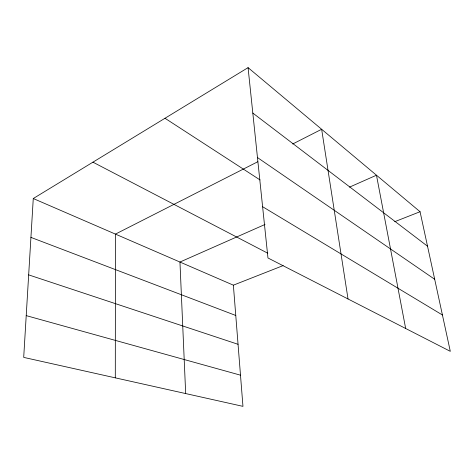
<?xml version="1.0" encoding="UTF-8"?>
<svg xmlns="http://www.w3.org/2000/svg" width="474" height="474" viewBox="0 0 474 474"><rect width="100%" height="100%" fill="white"/><g stroke="black" fill="none" stroke-linecap="round" stroke-linejoin="round"><path stroke-width="0.71" d="M115.3 377.849L115.437 234.109L257.809 161.729M33.269 198.529L23.7 357.39L242.961 406.36L233.374 285.17L33.269 198.529L248.068 67.64L420.059 211.724L450.3 351.341L267.964 257.974L248.068 67.64M292.689 144.001L321.645 129.278L348.029 298.97M265.025 224.457L179.954 262.045L185.678 393.568M349.474 187.147L376.474 175.214L405.667 328.488M233.374 285.17L283.144 265.594M394.741 221.684L420.059 211.724M26.218 315.619L240.496 375.177M28.671 274.879L238.055 344.302M30.929 237.391L235.774 315.477M92.94 162.173L267.792 253.234M262.602 206.711L442.426 314.991M164.993 118.263L260.084 179.96M257.465 157.558L434.694 279.293M252.814 113.061L427.53 246.225"/></g></svg>
